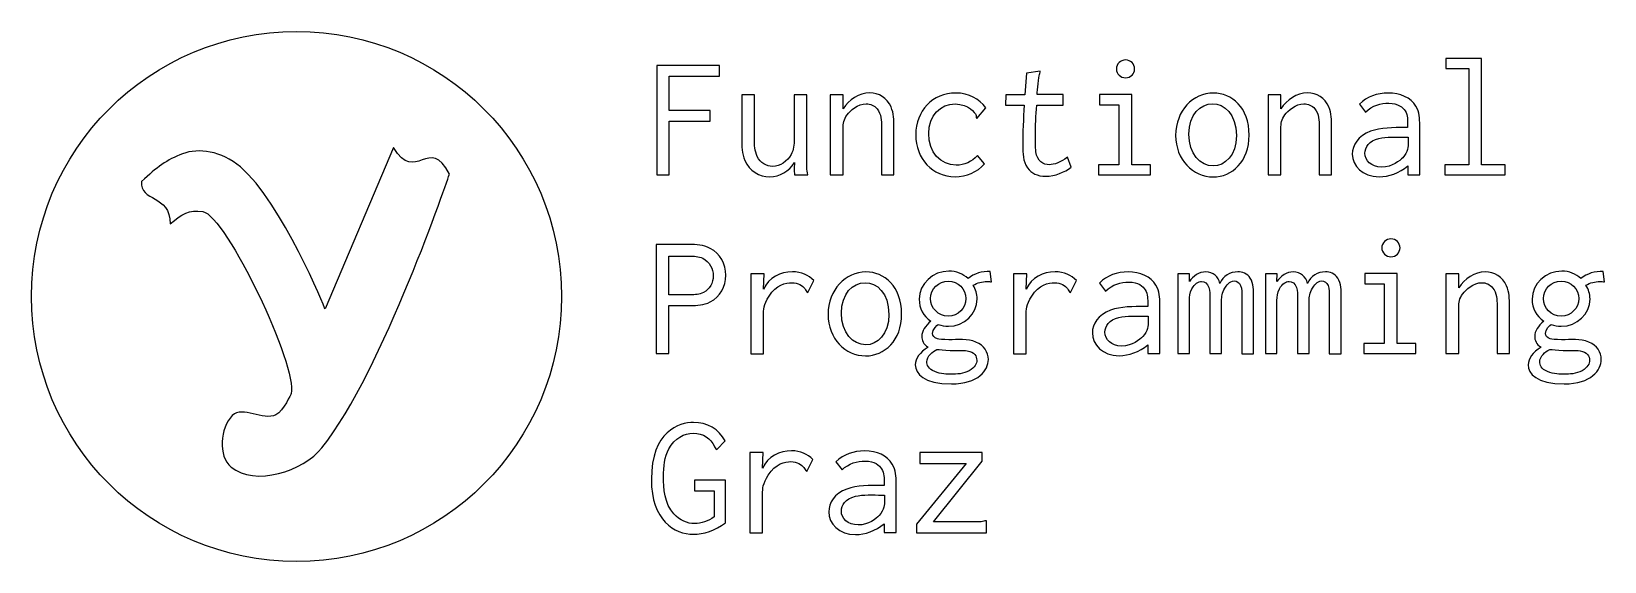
# Model space of a CAD drawing. Extents: x 3 to 130, y 3 to 46.
import ezdxf

# ---------------------------------------------------------------- set-up
doc = ezdxf.new("R2010")
doc.units = 0
doc.layers.add('Layer_1', color=7, linetype='CONTINUOUS')

msp = doc.modelspace()

# ---------------------------------------------------------------- linework, layer by layer
at = {"layer": 'Layer_1', "color": 7}
for points in [[(53.825936, 43.386807), (53.825936, 34.5805), (54.829543, 34.5805), (54.829543, 38.905908), (58.123074, 38.905908), (58.123074, 39.754028), (54.829543, 39.754028), (54.829543, 42.52455), (58.900517, 42.52455), (58.900517, 43.386807), (53.825936, 43.386807)], [(117.533835, 43.966353), (117.533835, 43.146506), (119.371426, 43.146506), (119.371426, 35.386213), (117.449024, 35.386213), (117.449024, 34.5805), (122.297438, 34.5805), (122.297438, 35.386213), (120.38917, 35.386213), (120.38917, 43.966353), (117.533835, 43.966353)], [(83.665602, 42.764851), (83.538385, 41.026207), (81.997635, 41.026207), (81.983495, 40.192223), (83.495975, 40.192223)], [(84.768157, 42.948612), (83.665599, 42.764851)], [(61.71344, 37.421699), (61.71344, 41.026207), (60.681562, 41.026207)], [(60.681568, 41.026207), (60.681568, 37.421699)], [(65.939901, 35.160049), (65.939901, 41.026207), (64.92216, 41.026207), (64.92216, 37.478242)], [(68.865919, 39.895382), (68.865919, 41.026207), (67.834042, 41.026207), (67.834042, 34.5805)], [(84.513719, 40.192223), (86.634018, 40.192223), (86.634018, 41.040341), (84.527856, 41.040341)], [(89.574167, 41.040341), (89.574167, 40.206357), (91.129053, 40.206357), (91.129053, 35.386213), (89.489356, 35.386213), (89.489356, 34.5805), (93.673411, 34.5805), (93.673411, 35.386213), (92.160931, 35.386213), (92.160931, 41.040341), (89.574167, 41.040341)], [(104.204228, 39.895382), (104.204228, 41.026207), (103.172347, 41.026207), (103.172347, 34.5805)], [(79.665308, 39.117939), (80.386208, 39.966056)], [(110.550985, 40.277034), (111.045724, 39.626811)], [(67.834042, 34.5805), (68.865919, 34.5805), (68.865919, 38.298089)], [(71.961556, 38.467713), (71.961556, 34.5805), (72.965163, 34.5805), (72.965163, 38.495983)], [(103.172347, 34.5805), (104.204228, 34.5805), (104.204228, 38.298089)], [(107.299862, 38.467713), (107.299862, 34.5805), (108.303472, 34.5805), (108.303472, 38.495983)], [(114.438201, 38.609067), (114.438201, 38.382902), (114.240304, 38.382902)], [(114.452335, 35.287266), (114.452335, 34.5805), (115.413539, 34.5805), (115.413539, 38.580797)], [(114.254441, 37.605459), (114.480605, 37.605459)], [(114.480605, 37.605459), (114.480605, 37.167264)], [(64.936299, 35.555837), (64.92216, 35.075235)], [(80.287261, 35.442754), (79.707712, 36.12125)], [(87.284244, 35.174182), (86.973266, 35.979896)], [(64.95043, 34.5805), (66.024715, 34.5805)], [(53.775542, 28.942984), (53.775542, 20.136677), (54.807423, 20.136677), (54.807423, 24.023893), (56.531931, 24.023893)], [(56.461254, 28.942984), (53.775542, 28.942984)], [(56.574337, 24.886147), (54.793286, 24.886147), (54.807426, 28.010053)], [(54.807423, 28.010053), (56.461254, 28.010053)], [(80.858823, 25.918025), (80.745739, 26.752008)], [(130.332449, 25.918025), (130.219368, 26.752008)], [(61.422754, 26.582384), (61.422754, 20.122543), (62.440495, 20.122543), (62.440495, 23.260583)], [(62.440495, 25.338476), (62.482902, 26.582384), (61.422754, 26.582384)], [(66.016734, 25.055771), (66.497333, 26.031108)], [(82.625737, 26.582384), (82.625737, 20.122543), (83.643481, 20.122543), (83.643481, 23.260583)], [(83.643481, 25.338476), (83.685885, 26.582384), (82.625737, 26.582384)], [(87.219717, 25.055771), (87.700318, 26.031108)], [(89.56618, 25.833214), (90.060915, 25.182988)], [(96.817603, 25.946295), (96.831743, 26.582384), (95.884675, 26.582384), (95.884675, 20.136677)], [(103.885263, 25.946295), (103.899403, 26.582384), (102.952338, 26.582384), (102.952338, 20.136677)], [(110.99533, 26.596521), (110.99533, 25.762537), (112.550214, 25.762537), (112.550214, 20.94239), (110.910517, 20.94239), (110.910517, 20.136677), (115.094574, 20.136677), (115.094574, 20.94239), (113.582094, 20.94239), (113.582094, 26.596521), (110.99533, 26.596521)], [(118.557726, 25.451559), (118.557726, 26.582384), (117.525848, 26.582384), (117.525848, 20.136677)], [(93.453393, 24.165244), (93.453393, 23.939079), (93.255499, 23.939079)], [(93.46753, 20.843443), (93.46753, 20.136677), (94.428731, 20.136677), (94.428731, 24.136974)], [(95.88467, 20.136677), (96.817603, 20.136677), (96.817603, 24.433815)], [(98.471434, 24.617576), (98.471434, 20.136677), (99.418501, 20.136677), (99.418501, 24.405545)], [(101.044065, 24.702386), (101.044065, 20.122543), (102.005265, 20.122543), (102.005265, 24.716523)], [(102.952333, 20.136677), (103.885263, 20.136677), (103.885263, 24.433815)], [(105.539097, 24.617576), (105.539097, 20.136677), (106.486161, 20.136677), (106.486161, 24.405545)], [(108.111725, 24.702386), (108.111725, 20.122543), (109.072926, 20.122543), (109.072926, 24.716523)], [(93.269635, 23.161636), (93.4958, 23.161636)], [(93.4958, 23.161636), (93.4958, 22.723441)], [(117.525848, 20.136677), (118.557726, 20.136677), (118.557726, 23.854269)], [(121.653362, 24.023893), (121.653362, 20.136677), (122.65697, 20.136677), (122.65697, 24.052163)], [(58.661774, 12.392982), (59.354407, 13.099748)], [(61.347485, 12.138547), (61.347485, 5.678703), (62.36523, 5.678703), (62.36523, 8.816746)], [(62.36523, 10.894639), (62.407636, 12.138547), (61.347485, 12.138547)], [(65.941465, 10.611931), (66.422067, 11.587268)], [(75.072886, 12.152681), (75.072886, 11.262157), (78.790475, 11.262157), (74.790179, 6.371336), (74.790179, 5.678703), (80.430172, 5.678703), (80.430172, 6.639907)], [(80.006114, 6.555094), (76.161305, 6.555094), (80.105061, 11.460051), (80.105061, 12.152681), (75.072886, 12.152681)], [(68.287931, 11.389374), (68.782667, 10.739151)], [(59.36854, 6.470283), (59.36854, 9.905165), (56.86659, 9.905165), (56.86659, 9.057047), (58.46388, 9.057047), (58.46388, 6.950882)], [(72.175144, 9.721407), (72.175144, 9.495242), (71.97725, 9.495242)], [(72.189278, 6.399606), (72.189278, 5.69284), (73.150482, 5.69284), (73.150482, 9.693137)], [(71.991384, 8.717799), (72.217548, 8.717799)], [(72.217548, 8.717799), (72.217548, 8.279604)]]:
    msp.add_lwpolyline(points, dxfattribs=at)
at = {"layer": 'Layer_1', "color": 3}
for points in [[(32.584511, 36.767612), (27.055532, 23.74081)], [(32.584511, 36.767612), (32.584511, 36.767612)], [(46.142216, 24.744858), (46.142216, 24.744858)]]:
    msp.add_lwpolyline(points, dxfattribs=at)
for points in [[(3.347776, 24.744858), (3.347776, 36.562321), (12.927118, 46.141801), (24.745134, 46.141801)], [(24.745134, 46.141801), (36.562738, 46.141801), (46.142216, 36.562321), (46.142216, 24.744858)], [(37.08341, 34.624487), (35.496048, 37.834257), (34.322035, 33.743815), (32.584511, 36.767612)], [(15.550549, 36.267348), (14.267843, 35.780712), (13.465804, 35.180784), (12.241059, 34.032605)], [(20.209301, 35.201987), (18.674156, 36.508583), (16.833257, 36.753983), (15.550549, 36.267348)], [(27.055532, 23.74081), (27.055532, 23.74081), (23.598116, 32.317687), (20.209301, 35.201987)], [(26.800785, 12.539895), (31.733704, 18.727234), (37.08341, 34.624487), (37.08341, 34.624487)], [(12.241059, 34.032605), (12.062612, 32.361279), (14.562311, 33.032912), (14.548948, 30.599357)], [(14.548948, 30.599357), (15.477253, 31.409335), (16.073143, 31.77382), (17.177436, 31.605183)], [(17.177436, 31.605183), (19.061131, 31.26245), (24.880155, 19.060247), (24.308387, 16.902735)], [(24.745134, 3.347776), (12.927395, 3.347776), (3.347776, 12.925874), (3.347776, 24.744858)], [(46.142216, 24.744858), (46.142216, 12.926012), (36.562874, 3.347776), (24.745134, 3.347776)], [(24.308387, 16.902735), (24.308387, 16.902735), (23.698773, 15.522013), (23.07761, 15.196574)], [(23.07761, 15.196574), (22.038897, 14.652374), (20.391899, 15.955397), (19.560357, 15.128587)], [(19.560357, 15.128587), (18.579005, 14.152818), (18.391903, 11.862455), (19.456448, 10.97819)], [(19.456448, 10.97819), (21.381726, 9.378956), (25.28868, 10.643272), (26.800785, 12.539895)]]:
    msp.add_open_spline(points, degree=3, dxfattribs=at)
at = {"layer": 'Layer_1', "color": 7}
for points in [[(91.666195, 43.839136), (91.256271, 43.839136), (90.931159, 43.514024), (90.931159, 43.118236)], [(92.401232, 43.118236), (92.401232, 43.514024), (92.076118, 43.839136), (91.666195, 43.839136)], [(84.527856, 41.040341), (84.527856, 41.040341), (84.626803, 42.199439), (84.69748, 42.566957)], [(84.69748, 42.566957), (84.711619, 42.708311), (84.824697, 42.793121), (84.768157, 42.948612)], [(90.931159, 43.118236), (90.931159, 42.722444), (91.256271, 42.397333), (91.666195, 42.397333)], [(91.666195, 42.397333), (92.076118, 42.397333), (92.401232, 42.722444), (92.401232, 43.118236)], [(71.014488, 41.181695), (70.138101, 41.181695), (69.346521, 40.616282), (68.865919, 39.895382)], [(72.738999, 40.05087), (72.413887, 40.77177), (71.749525, 41.181695), (71.014488, 41.181695)], [(77.969068, 41.167561), (76.074936, 41.167561), (74.73208, 39.739889), (74.73208, 37.803353)], [(80.386208, 39.966056), (79.877339, 40.715229), (79.015082, 41.167561), (77.969068, 41.167561)], [(98.762129, 41.167561), (97.122432, 41.167561), (95.708899, 39.754025), (95.708899, 37.746813)], [(101.645734, 37.775083), (101.645734, 40.00846), (100.232202, 41.167561), (98.762129, 41.167561)], [(106.352797, 41.181695), (105.476407, 41.181695), (104.684827, 40.616282), (104.204228, 39.895382)], [(108.077305, 40.05087), (107.752193, 40.77177), (107.087831, 41.181695), (106.352797, 41.181695)], [(112.855045, 41.167561), (111.992791, 41.167561), (111.158805, 40.898987), (110.550985, 40.277034)], [(115.102561, 40.10741), (114.678502, 40.80004), (113.85865, 41.167561), (112.855045, 41.167561)], [(68.865919, 38.298089), (68.865919, 38.722148), (68.922463, 39.047262), (69.191034, 39.400644)], [(69.191034, 39.400644), (69.431332, 39.725755), (70.053287, 40.305304), (70.731784, 40.305304)], [(70.731784, 40.305304), (71.056895, 40.305304), (71.382007, 40.16395), (71.608174, 39.895382)], [(71.608174, 39.895382), (71.961556, 39.471321), (71.961556, 38.920042), (71.961556, 38.467713)], [(72.965163, 38.495983), (72.965163, 38.990719), (72.965163, 39.527864), (72.738999, 40.05087)], [(75.778095, 37.902301), (75.778095, 39.372373), (76.725162, 40.291171), (77.912527, 40.291171)], [(77.912527, 40.291171), (79.015082, 40.291171), (79.538091, 39.527861), (79.580494, 39.44305)], [(79.580494, 39.44305), (79.637038, 39.344103), (79.552224, 39.202749), (79.665308, 39.117939)], [(83.495975, 40.192223), (83.411164, 39.089669), (83.368758, 37.987111), (83.368758, 36.898693)], [(84.386502, 37.676136), (84.386502, 38.510117), (84.428909, 39.35824), (84.513719, 40.192223)], [(96.783184, 37.84576), (96.783184, 39.428914), (97.701981, 40.305304), (98.691452, 40.305304)], [(98.691452, 40.305304), (99.624382, 40.305304), (100.613856, 39.499591), (100.613856, 37.732676)], [(104.204228, 38.298089), (104.204228, 38.722148), (104.260769, 39.047262), (104.52934, 39.400644)], [(104.52934, 39.400644), (104.769641, 39.725755), (105.391596, 40.305304), (106.07009, 40.305304)], [(106.07009, 40.305304), (106.395201, 40.305304), (106.720315, 40.16395), (106.94648, 39.895382)], [(106.94648, 39.895382), (107.299862, 39.471321), (107.299862, 38.920042), (107.299862, 38.467713)], [(108.303472, 38.495983), (108.303472, 38.990719), (108.303469, 39.527864), (108.077305, 40.05087)], [(111.045724, 39.626811), (111.582863, 40.178087), (112.303766, 40.347711), (112.911585, 40.347711)], [(112.911585, 40.347711), (113.674892, 40.347711), (114.056547, 40.022599), (114.240304, 39.725758)], [(114.240304, 39.725758), (114.452335, 39.372373), (114.438201, 38.948315), (114.438201, 38.609067)], [(115.413539, 38.580797), (115.413539, 39.103802), (115.399399, 39.598541), (115.102561, 40.10741)], [(114.240304, 38.382902), (113.279103, 38.382902), (112.261359, 38.3829), (111.441512, 38.086058)], [(60.681568, 37.421699), (60.681568, 36.870423), (60.681568, 36.305007), (60.936005, 35.725461)], [(61.939607, 36.036436), (61.71344, 36.488768), (61.71344, 36.99764), (61.71344, 37.421699)], [(64.92216, 37.478242), (64.92216, 36.983503), (64.879753, 36.601852), (64.667723, 36.20606)], [(74.73208, 37.803353), (74.73208, 35.852681), (76.074936, 34.410876), (77.912527, 34.410876)], [(77.997338, 35.343806), (76.739296, 35.343806), (75.778095, 36.389821), (75.778095, 37.902301)], [(83.368758, 36.898693), (83.368758, 36.319144), (83.368758, 35.668918), (83.750412, 35.131776)], [(84.428909, 36.432228), (84.428909, 36.488768), (84.386502, 36.729069), (84.386502, 37.676136)], [(95.708899, 37.746813), (95.708899, 35.782004), (97.108298, 34.396739), (98.733858, 34.396739)], [(98.747992, 35.287266), (97.716117, 35.287266), (96.783184, 36.24847), (96.783184, 37.84576)], [(98.733858, 34.396739), (100.260472, 34.396739), (101.645734, 35.626514), (101.645734, 37.775083)], [(100.613856, 37.732676), (100.613856, 36.107116), (99.680923, 35.287266), (98.747992, 35.287266)], [(111.441512, 38.086058), (110.423771, 37.718543), (109.971439, 36.955233), (109.971439, 36.248467)], [(110.989181, 36.305007), (110.989181, 36.785609), (111.314295, 37.308618), (112.120008, 37.506512)], [(112.120008, 37.506512), (112.713691, 37.647863), (113.575945, 37.605459), (114.254441, 37.605459)], [(114.480605, 37.167264), (114.480605, 36.842152), (114.480605, 36.418091), (114.04241, 35.951626)], [(60.936005, 35.725461), (61.303521, 34.877341), (62.095101, 34.410876), (62.943221, 34.410876)], [(63.169379, 35.244859), (62.674644, 35.244859), (62.194042, 35.527567), (61.939607, 36.036436)], [(62.943221, 34.410876), (63.748931, 34.410876), (64.512241, 34.849071), (64.936299, 35.555837)], [(64.667723, 36.20606), (64.370881, 35.654784), (63.791332, 35.244859), (63.169379, 35.244859)], [(79.707712, 36.12125), (79.269519, 35.626514), (78.633427, 35.343806), (77.997338, 35.343806)], [(85.517327, 35.386213), (85.036728, 35.386213), (84.541989, 35.654784), (84.428909, 36.432228)], [(86.973266, 35.979896), (86.421987, 35.569974), (85.913115, 35.386213), (85.517327, 35.386213)], [(109.971439, 36.248467), (109.971439, 35.301403), (110.791289, 34.410876), (112.134142, 34.410876)], [(112.346173, 35.188319), (111.483919, 35.188319), (110.989181, 35.739598), (110.989181, 36.305007)], [(114.04241, 35.951626), (113.802112, 35.711325), (113.19429, 35.188319), (112.346173, 35.188319)], [(64.92216, 35.075235), (64.92216, 34.905611), (64.92216, 34.735987), (64.95043, 34.5805)], [(66.024715, 34.5805), (65.954038, 34.764258), (65.939901, 34.976288), (65.939901, 35.160049)], [(77.912527, 34.410876), (78.803051, 34.410876), (79.679444, 34.778394), (80.287261, 35.442754)], [(83.750412, 35.131776), (84.061387, 34.707717), (84.556126, 34.453282), (85.220485, 34.453282)], [(85.220485, 34.453282), (85.983792, 34.453282), (86.732965, 34.778394), (87.284244, 35.174182)], [(112.134142, 34.410876), (112.925719, 34.410876), (113.745569, 34.707717), (114.452335, 35.287266)], [(113.087356, 29.395316), (112.677434, 29.395316), (112.35232, 29.070201), (112.35232, 28.674413)], [(113.822395, 28.674413), (113.822395, 29.070201), (113.497281, 29.395316), (113.087356, 29.395316)], [(58.129224, 28.632006), (57.577945, 28.928847), (57.026666, 28.942984), (56.461254, 28.942984)], [(56.461254, 28.010053), (56.828772, 28.010053), (57.182156, 27.995914), (57.549675, 27.826293)], [(59.387266, 26.455167), (59.387266, 27.345691), (58.963207, 28.207947), (58.129224, 28.632006)], [(112.35232, 28.674413), (112.35232, 28.278624), (112.677434, 27.953513), (113.087356, 27.953513)], [(113.087356, 27.953513), (113.497281, 27.953513), (113.822395, 28.278624), (113.822395, 28.674413)], [(57.549675, 27.826293), (58.086817, 27.543588), (58.383658, 26.978173), (58.383658, 26.41276)], [(64.772825, 26.737874), (63.825758, 26.737874), (62.864557, 26.257273), (62.440495, 25.338476)], [(66.497333, 26.031108), (66.087411, 26.455167), (65.493725, 26.737874), (64.772825, 26.737874)], [(70.70966, 26.723738), (69.069963, 26.723738), (67.656431, 25.310205), (67.656431, 23.30299)], [(73.593266, 23.33126), (73.593266, 25.56464), (72.179733, 26.723738), (70.70966, 26.723738)], [(77.409805, 26.794415), (76.12349, 26.794415), (75.006798, 25.776671), (75.006798, 24.518628)], [(78.950555, 26.186596), (78.54063, 26.582384), (78.003487, 26.794415), (77.409805, 26.794415)], [(80.745739, 26.752008), (80.095516, 26.808551), (79.44529, 26.596521), (78.950555, 26.186596)], [(85.975808, 26.737874), (85.028744, 26.737874), (84.06754, 26.257273), (83.643481, 25.338476)], [(87.700318, 26.031108), (87.290394, 26.455167), (86.696708, 26.737874), (85.975808, 26.737874)], [(91.870236, 26.723738), (91.007983, 26.723738), (90.173999, 26.455167), (89.56618, 25.833214)], [(94.117753, 25.66359), (93.693694, 26.35622), (92.873844, 26.723738), (91.870236, 26.723738)], [(98.146322, 26.737874), (97.60918, 26.737874), (97.114445, 26.398626), (96.817603, 25.946295)], [(99.277147, 25.804944), (99.1782, 26.342083), (98.725869, 26.737874), (98.146322, 26.737874)], [(100.733087, 26.737874), (100.111134, 26.737874), (99.531585, 26.370356), (99.277147, 25.804944)], [(101.736694, 26.229002), (101.496393, 26.596521), (101.086468, 26.737874), (100.733087, 26.737874)], [(105.213983, 26.737874), (104.67684, 26.737874), (104.182105, 26.398626), (103.885263, 25.946295)], [(106.34481, 25.804944), (106.24586, 26.342083), (105.793532, 26.737874), (105.213983, 26.737874)], [(107.800747, 26.737874), (107.178794, 26.737874), (106.599245, 26.370356), (106.34481, 25.804944)], [(108.804354, 26.229002), (108.564053, 26.596521), (108.154129, 26.737874), (107.800747, 26.737874)], [(120.706295, 26.737874), (119.829907, 26.737874), (119.038328, 26.172459), (118.557726, 25.451559)], [(122.430805, 25.607047), (122.105694, 26.327949), (121.441331, 26.737874), (120.706295, 26.737874)], [(126.883431, 26.794415), (125.597118, 26.794415), (124.480427, 25.776671), (124.480427, 24.518628)], [(128.424181, 26.186596), (128.014256, 26.582384), (127.477114, 26.794415), (126.883431, 26.794415)], [(130.219368, 26.752008), (129.569142, 26.808551), (128.918916, 26.596521), (128.424181, 26.186596)], [(58.383658, 26.41276), (58.383658, 25.84735), (58.100951, 25.324342), (57.592081, 25.069904)], [(58.143357, 24.306598), (58.963207, 24.716523), (59.387266, 25.564643), (59.387266, 26.455167)], [(62.892827, 24.773063), (63.48651, 25.705994), (64.249819, 25.861484), (64.716285, 25.861484)], [(64.716285, 25.861484), (65.253424, 25.861484), (65.592672, 25.607047), (65.776433, 25.380882)], [(68.730715, 23.401937), (68.730715, 24.985091), (69.649512, 25.861484), (70.638983, 25.861484)], [(70.638983, 25.861484), (71.571914, 25.861484), (72.561388, 25.055768), (72.561388, 23.288856)], [(75.925595, 24.575169), (75.925595, 25.352612), (76.575821, 25.988701), (77.353262, 25.988701)], [(77.353262, 25.988701), (78.144838, 25.988701), (78.780931, 25.352612), (78.780931, 24.575169)], [(79.360477, 25.649453), (79.699725, 25.847348), (80.095516, 25.960431), (80.491305, 25.960431)], [(79.685591, 24.546899), (79.685591, 24.942687), (79.572508, 25.324342), (79.360477, 25.649453)], [(80.491305, 25.960431), (80.618522, 25.960431), (80.731606, 25.946292), (80.858823, 25.918025)], [(84.09581, 24.773063), (84.689493, 25.705994), (85.452802, 25.861484), (85.919268, 25.861484)], [(85.919268, 25.861484), (86.45641, 25.861484), (86.795658, 25.607047), (86.979416, 25.380882)], [(90.060915, 25.182988), (90.598058, 25.734267), (91.318961, 25.903891), (91.92678, 25.903891)], [(91.92678, 25.903891), (92.690086, 25.903891), (93.071741, 25.578776), (93.255499, 25.281935)], [(94.428731, 24.136974), (94.428731, 24.659982), (94.414591, 25.154718), (94.117753, 25.66359)], [(97.029631, 25.366749), (97.255796, 25.790807), (97.538503, 25.960431), (97.807074, 25.960431)], [(97.807074, 25.960431), (98.033239, 25.960431), (98.287676, 25.819077), (98.400757, 25.465696)], [(98.400757, 25.465696), (98.485571, 25.197125), (98.471434, 24.886147), (98.471434, 24.617576)], [(99.418501, 24.405545), (99.418501, 24.744793), (99.446771, 25.013364), (99.687072, 25.423289)], [(99.687072, 25.423289), (99.800156, 25.592913), (100.040457, 26.002838), (100.436245, 26.002838)], [(100.436245, 26.002838), (100.648273, 26.002838), (100.84617, 25.875618), (100.945117, 25.63532)], [(100.945117, 25.63532), (101.072335, 25.366749), (101.044065, 24.999228), (101.044065, 24.702386)], [(102.005265, 24.716523), (102.005265, 25.253665), (102.019405, 25.790807), (101.736694, 26.229002)], [(104.097291, 25.366749), (104.323459, 25.790807), (104.606163, 25.960431), (104.874735, 25.960431)], [(104.874735, 25.960431), (105.100899, 25.960431), (105.355336, 25.819077), (105.46842, 25.465696)], [(105.46842, 25.465696), (105.553231, 25.197125), (105.539097, 24.886147), (105.539097, 24.617576)], [(106.486161, 24.405545), (106.486161, 24.744793), (106.514434, 25.013364), (106.754732, 25.423289)], [(106.754732, 25.423289), (106.867816, 25.592913), (107.108117, 26.002838), (107.503905, 26.002838)], [(107.503905, 26.002838), (107.715936, 26.002838), (107.91383, 25.875618), (108.012778, 25.63532)], [(108.012778, 25.63532), (108.139995, 25.366749), (108.111725, 24.999228), (108.111725, 24.702386)], [(109.072926, 24.716523), (109.072926, 25.253665), (109.087065, 25.790807), (108.804354, 26.229002)], [(118.88284, 24.956824), (119.123138, 25.281935), (119.745094, 25.861484), (120.42359, 25.861484)], [(120.42359, 25.861484), (120.748702, 25.861484), (121.073813, 25.72013), (121.29998, 25.451559)], [(121.29998, 25.451559), (121.653362, 25.027501), (121.653362, 24.476222), (121.653362, 24.023893)], [(122.65697, 24.052163), (122.65697, 24.546899), (122.65697, 25.084041), (122.430805, 25.607047)], [(125.399221, 24.575169), (125.399221, 25.352612), (126.049447, 25.988701), (126.826891, 25.988701)], [(126.826891, 25.988701), (127.618467, 25.988701), (128.254557, 25.352612), (128.254557, 24.575169)], [(128.834106, 25.649453), (129.173354, 25.847348), (129.569142, 25.960431), (129.964931, 25.960431)], [(129.159217, 24.546899), (129.159217, 24.942687), (129.046137, 25.324342), (128.834106, 25.649453)], [(129.964931, 25.960431), (130.092148, 25.960431), (130.205232, 25.946292), (130.332449, 25.918025)], [(56.531931, 24.023893), (57.083209, 24.023893), (57.606218, 24.038032), (58.143357, 24.306598)], [(57.592081, 25.069904), (57.252833, 24.900283), (56.913585, 24.886147), (56.574337, 24.886147)], [(62.440495, 23.260583), (62.440495, 23.656372), (62.454635, 24.080433), (62.892827, 24.773063)], [(65.776433, 25.380882), (65.861243, 25.267801), (65.90365, 25.154718), (66.016734, 25.055771)], [(75.006798, 24.518628), (75.006798, 23.811862), (75.360183, 23.147503), (75.953866, 22.765848)], [(77.353262, 23.161636), (76.561685, 23.161636), (75.925595, 23.797728), (75.925595, 24.575169)], [(78.780931, 24.575169), (78.780931, 23.797728), (78.144838, 23.161636), (77.353262, 23.161636)], [(77.367398, 22.341789), (78.639574, 22.341789), (79.685591, 23.359533), (79.685591, 24.546899)], [(83.643481, 23.260583), (83.643481, 23.656372), (83.657621, 24.080433), (84.09581, 24.773063)], [(86.979416, 25.380882), (87.064229, 25.267801), (87.106636, 25.154718), (87.219717, 25.055771)], [(93.255499, 25.281935), (93.46753, 24.928553), (93.453393, 24.504492), (93.453393, 24.165244)], [(96.817603, 24.433815), (96.817603, 24.744793), (96.845874, 25.027501), (97.029631, 25.366749)], [(103.885263, 24.433815), (103.885263, 24.744793), (103.913534, 25.027501), (104.097291, 25.366749)], [(118.557726, 23.854269), (118.557726, 24.278328), (118.614269, 24.603442), (118.88284, 24.956824)], [(124.480427, 24.518628), (124.480427, 23.811862), (124.833809, 23.147503), (125.427492, 22.765848)], [(126.826891, 23.161636), (126.035314, 23.161636), (125.399221, 23.797728), (125.399221, 24.575169)], [(128.254557, 24.575169), (128.254557, 23.797728), (127.618467, 23.161636), (126.826891, 23.161636)], [(126.841024, 22.341789), (128.113203, 22.341789), (129.159217, 23.359533), (129.159217, 24.546899)], [(67.656431, 23.30299), (67.656431, 21.338182), (69.055829, 19.952919), (70.68139, 19.952919)], [(70.695524, 20.843443), (69.663649, 20.843443), (68.730715, 21.804647), (68.730715, 23.401937)], [(70.68139, 19.952919), (72.208003, 19.952919), (73.593266, 21.182694), (73.593266, 23.33126)], [(72.561388, 23.288856), (72.561388, 21.663296), (71.628454, 20.843443), (70.695524, 20.843443)], [(90.456704, 23.642238), (89.438963, 23.27472), (88.986631, 22.51141), (88.986631, 21.804647)], [(90.004375, 21.861187), (90.004375, 22.341789), (90.329489, 22.864795), (91.1352, 23.062689)], [(93.255499, 23.939079), (92.294298, 23.939079), (91.276554, 23.939079), (90.456704, 23.642238)], [(91.1352, 23.062689), (91.728883, 23.204043), (92.591139, 23.161636), (93.269635, 23.161636)], [(75.953866, 22.765848), (75.4874, 22.370059), (75.218829, 21.931864), (75.218829, 21.521939)], [(76.081083, 21.76224), (76.081083, 22.101488), (76.476871, 22.4266), (76.547548, 22.483143)], [(76.476871, 21.338182), (76.222437, 21.408858), (76.081083, 21.564346), (76.081083, 21.76224)], [(76.547548, 22.483143), (76.801986, 22.384196), (77.08469, 22.341789), (77.367398, 22.341789)], [(88.986631, 21.804647), (88.986631, 20.85758), (89.806481, 19.967056), (91.149337, 19.967056)], [(91.361367, 20.744496), (90.499113, 20.744496), (90.004375, 21.295775), (90.004375, 21.861187)], [(93.4958, 22.723441), (93.4958, 22.39833), (93.4958, 21.974271), (93.057605, 21.507806)], [(125.427492, 22.765848), (124.961026, 22.370059), (124.692455, 21.931864), (124.692455, 21.521939)], [(125.554712, 21.76224), (125.554712, 22.101488), (125.9505, 22.4266), (126.021177, 22.483143)], [(125.9505, 21.338182), (125.696066, 21.408858), (125.554712, 21.564346), (125.554712, 21.76224)], [(126.021177, 22.483143), (126.275612, 22.384196), (126.558319, 22.341789), (126.841024, 22.341789)], [(75.741835, 20.659685), (75.049205, 20.22149), (74.69582, 19.740888), (74.69582, 19.232016)], [(75.218829, 21.521939), (75.218829, 21.253368), (75.331913, 20.871713), (75.741835, 20.659685)], [(75.628754, 19.472317), (75.628754, 19.938783), (76.066949, 20.278031), (76.434467, 20.475925)], [(76.434467, 20.475925), (76.674766, 20.447655), (77.014016, 20.419385), (77.508752, 20.391114)], [(77.395668, 21.253368), (76.915066, 21.253368), (76.604091, 21.295775), (76.476871, 21.338182)], [(79.586644, 21.06961), (78.908148, 21.352315), (78.130705, 21.253368), (77.395668, 21.253368)], [(77.508752, 20.391114), (77.989351, 20.376975), (78.51236, 20.419385), (78.879878, 20.362844)], [(78.879878, 20.362844), (79.47356, 20.263897), (79.657321, 19.896379), (79.657321, 19.613671)], [(80.590252, 19.670212), (80.590252, 20.235624), (80.265137, 20.801039), (79.586644, 21.06961)], [(91.149337, 19.967056), (91.940913, 19.967056), (92.760763, 20.263897), (93.46753, 20.843443)], [(93.057605, 21.507806), (92.817304, 21.267505), (92.209485, 20.744496), (91.361367, 20.744496)], [(125.215464, 20.659685), (124.522834, 20.22149), (124.169449, 19.740888), (124.169449, 19.232016)], [(124.692455, 21.521939), (124.692455, 21.253368), (124.805539, 20.871713), (125.215464, 20.659685)], [(125.10238, 19.472317), (125.10238, 19.938783), (125.540575, 20.278031), (125.908094, 20.475925)], [(125.908094, 20.475925), (126.148394, 20.447655), (126.487642, 20.419385), (126.982378, 20.391114)], [(126.869294, 21.253368), (126.388695, 21.253368), (126.077718, 21.295775), (125.9505, 21.338182)], [(129.06027, 21.06961), (128.381777, 21.352315), (127.604331, 21.253368), (126.869294, 21.253368)], [(126.982378, 20.391114), (127.46298, 20.376975), (127.985986, 20.419385), (128.353504, 20.362844)], [(128.353504, 20.362844), (128.947187, 20.263897), (129.130947, 19.896379), (129.130947, 19.613671)], [(130.063878, 19.670212), (130.063878, 20.235624), (129.738766, 20.801039), (129.06027, 21.06961)], [(74.69582, 19.232016), (74.69582, 18.525253), (75.346049, 17.691267), (77.607699, 17.691267)], [(76.264843, 18.68074), (75.741835, 18.892768), (75.628754, 19.246153), (75.628754, 19.472317)], [(77.607699, 17.691267), (79.798672, 17.691267), (80.590252, 18.807958), (80.590252, 19.670212)], [(79.657321, 19.613671), (79.657321, 19.330966), (79.487694, 18.991715), (79.049502, 18.751417)], [(124.169449, 19.232016), (124.169449, 18.525253), (124.819675, 17.691267), (127.081325, 17.691267)], [(125.738469, 18.68074), (125.215464, 18.892768), (125.10238, 19.246153), (125.10238, 19.472317)], [(127.081325, 17.691267), (129.272298, 17.691267), (130.063878, 18.807958), (130.063878, 19.670212)], [(129.130947, 19.613671), (129.130947, 19.330966), (128.961323, 18.991715), (128.523128, 18.751417)], [(77.593563, 18.46871), (77.296721, 18.46871), (76.745442, 18.482849), (76.264843, 18.68074)], [(79.049502, 18.751417), (78.5689, 18.49698), (78.031758, 18.46871), (77.593563, 18.46871)], [(127.067191, 18.46871), (126.77035, 18.46871), (126.219071, 18.482849), (125.738469, 18.68074)], [(128.523128, 18.751417), (128.042529, 18.49698), (127.505384, 18.46871), (127.067191, 18.46871)], [(56.795913, 14.583958), (55.622681, 14.583958), (53.389299, 13.848918), (53.389299, 9.989978)], [(59.354407, 13.099748), (58.845535, 14.018545), (57.884331, 14.583958), (56.795913, 14.583958)], [(54.802831, 12.449525), (55.255163, 13.311779), (56.046743, 13.707567), (56.781776, 13.707567)], [(56.781776, 13.707567), (57.573356, 13.707567), (58.195309, 13.269372), (58.46388, 12.675689)], [(54.364636, 10.187872), (54.364636, 11.007719), (54.463586, 11.799299), (54.802831, 12.449525)], [(58.46388, 12.675689), (58.506287, 12.576742), (58.548693, 12.463659), (58.661774, 12.392982)], [(64.697559, 12.294035), (63.750492, 12.294035), (62.789288, 11.813433), (62.36523, 10.894639)], [(66.422067, 11.587268), (66.012145, 12.01133), (65.418459, 12.294035), (64.697559, 12.294035)], [(70.591988, 12.279901), (69.729734, 12.279901), (68.895747, 12.011327), (68.287931, 11.389374)], [(68.782667, 10.739151), (69.319809, 11.290427), (70.040712, 11.460051), (70.648528, 11.460051)], [(72.839504, 11.21975), (72.415445, 11.91238), (71.595595, 12.279901), (70.591988, 12.279901)], [(70.648528, 11.460051), (71.411835, 11.460051), (71.793489, 11.134939), (71.97725, 10.838098)], [(55.198622, 7.191183), (54.463586, 8.025167), (54.364636, 9.269078), (54.364636, 10.187872)], [(62.36523, 8.816746), (62.36523, 9.212535), (62.379369, 9.636596), (62.817561, 10.329226)], [(62.817561, 10.329226), (63.411244, 11.262157), (64.174551, 11.417644), (64.641016, 11.417644)], [(64.641016, 11.417644), (65.178158, 11.417644), (65.517406, 11.16321), (65.701167, 10.937045)], [(65.701167, 10.937045), (65.785977, 10.823962), (65.828384, 10.710878), (65.941465, 10.611931)], [(71.97725, 10.838098), (72.189278, 10.484714), (72.175144, 10.060655), (72.175144, 9.721407)], [(73.150482, 9.693137), (73.150482, 10.216142), (73.136342, 10.710881), (72.839504, 11.21975)], [(53.389299, 9.989978), (53.389299, 6.654046), (55.255163, 5.551486), (56.781776, 5.551486)], [(69.178455, 9.198401), (68.160714, 8.830883), (67.708382, 8.067573), (67.708382, 7.360807)], [(71.97725, 9.495242), (71.016049, 9.495242), (69.998302, 9.495242), (69.178455, 9.198401)], [(68.726126, 7.41735), (68.726126, 7.897949), (69.051238, 8.420958), (69.856951, 8.618852)], [(69.856951, 8.618852), (70.450634, 8.760206), (71.31289, 8.717799), (71.991384, 8.717799)], [(72.217548, 8.279604), (72.217548, 7.954493), (72.217548, 7.530431), (71.779356, 7.063966)], [(56.880723, 6.41374), (56.301177, 6.41374), (55.679221, 6.639907), (55.198622, 7.191183)], [(56.781776, 5.551486), (57.601626, 5.551486), (58.548693, 5.84833), (59.36854, 6.470283)], [(58.46388, 6.950882), (57.969144, 6.5975), (57.403732, 6.41374), (56.880723, 6.41374)], [(67.708382, 7.360807), (67.708382, 6.413743), (68.528232, 5.523216), (69.871085, 5.523216)], [(70.083116, 6.300659), (69.220862, 6.300659), (68.726126, 6.851938), (68.726126, 7.41735)], [(69.871085, 5.523216), (70.662665, 5.523216), (71.482514, 5.820057), (72.189278, 6.399606)], [(71.779356, 7.063966), (71.539055, 6.823665), (70.931236, 6.300659), (70.083116, 6.300659)], [(80.430172, 6.639907), (80.260548, 6.668177), (80.204008, 6.555094), (80.006114, 6.555094)]]:
    msp.add_open_spline(points, degree=3, dxfattribs=at)

doc.saveas('drawing.dxf')
